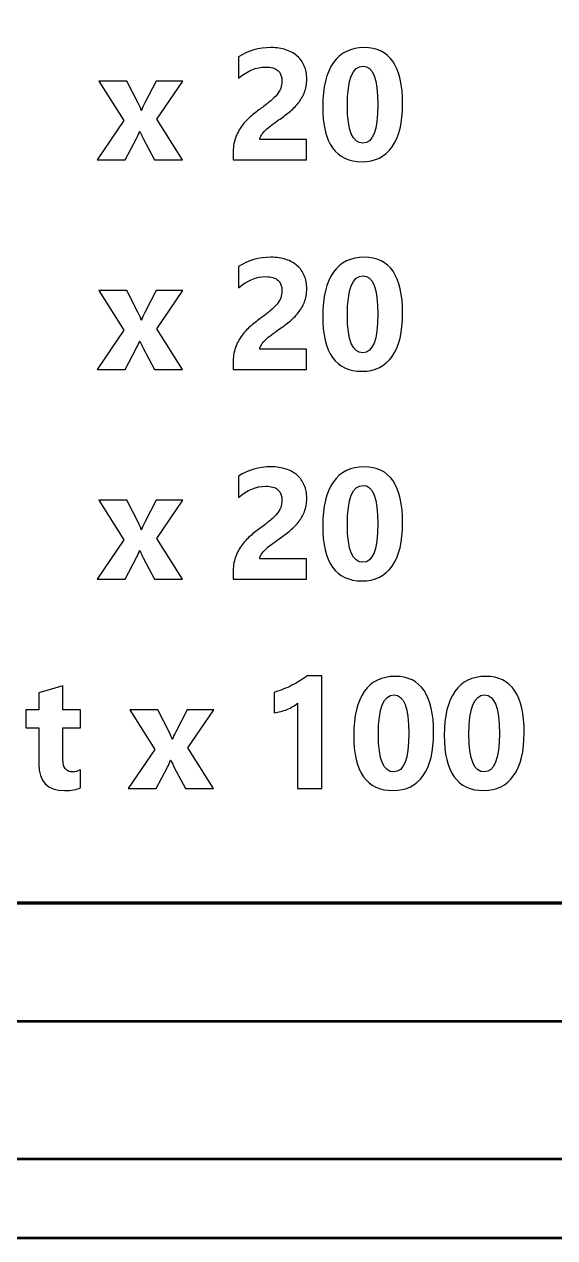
# Model space of a CAD drawing. Header units: centimetres. Extents: x -201 to 63, y -83 to 73.
# Drawn here: x -73.351 to -72.003, y -53.65 to -50.57 of the extents above; entities that cross this region are included whole.
import ezdxf

# ---------------------------------------------------------------- set-up
doc = ezdxf.new("R2010")
doc.units = ezdxf.units.CM
doc.header["$MEASUREMENT"] = 0
doc.layers.add('Layer 1', color=7, linetype='Continuous')

msp = doc.modelspace()

# ---------------------------------------------------------------- linework, layer by layer
at = {"layer": 'Layer 1', "color": 4, "lineweight": 53}
for points in [[(-81.7, -52.3), (-81.7, -52.3), (-81.7, -37.7), (-81.7, -37.7), (-81.7, -37.7), (-81.7, -36.95441), (-81.09559, -36.35), (-80.35, -36.35), (-80.35, -36.35), (-80.35, -36.35), (-69.65, -36.35), (-69.65, -36.35), (-69.65, -36.35), (-68.90441, -36.35), (-68.3, -36.95441), (-68.3, -37.7), (-68.3, -37.7), (-68.3, -37.7), (-68.3, -52.3), (-68.3, -52.3), (-68.3, -52.3), (-68.3, -53.04559), (-68.90441, -53.65), (-69.65, -53.65), (-69.65, -53.65), (-69.65, -53.65), (-80.35, -53.65), (-80.35, -53.65), (-80.35, -53.65), (-81.09559, -53.65), (-81.7, -53.04559), (-81.7, -52.3)], [(-81.5, -52.3), (-81.5, -52.3), (-81.5, -37.7), (-81.5, -37.7), (-81.5, -37.7), (-81.5, -37.06487), (-80.98513, -36.55), (-80.35, -36.55), (-80.35, -36.55), (-80.35, -36.55), (-69.65, -36.55), (-69.65, -36.55), (-69.65, -36.55), (-69.01487, -36.55), (-68.5, -37.06487), (-68.5, -37.7), (-68.5, -37.7), (-68.5, -37.7), (-68.5, -52.3), (-68.5, -52.3), (-68.5, -52.3), (-68.5, -52.93513), (-69.01487, -53.45), (-69.65, -53.45), (-69.65, -53.45), (-69.65, -53.45), (-80.35, -53.45), (-80.35, -53.45), (-80.35, -53.45), (-80.98513, -53.45), (-81.5, -52.93513), (-81.5, -52.3)]]:
    msp.add_open_spline(points, degree=3, knots=[0, 0, 0, 0, 0.1111111, 0.1111111, 0.1111111, 0.1111111, 0.2222222, 0.2222222, 0.2222222, 0.2222222, 0.3333333, 0.3333333, 0.3333333, 0.3333333, 0.4444444, 0.4444444, 0.4444444, 0.4444444, 0.5555556, 0.5555556, 0.5555556, 0.5555556, 0.6666667, 0.6666667, 0.6666667, 0.6666667, 0.7777778, 0.7777778, 0.7777778, 0.7777778, 1, 1, 1, 1], dxfattribs=at)
at = {"layer": 'Layer 1', "color": 253, "lineweight": 53}
msp.add_open_spline([(-81.15, -52.3), (-81.15, -52.3), (-81.15, -37.7), (-81.15, -37.7), (-81.15, -37.7), (-81.15, -37.25817), (-80.79183, -36.9), (-80.35, -36.9), (-80.35, -36.9), (-80.35, -36.9), (-69.65, -36.9), (-69.65, -36.9), (-69.65, -36.9), (-69.20817, -36.9), (-68.85, -37.25817), (-68.85, -37.7), (-68.85, -37.7), (-68.85, -37.7), (-68.85, -52.3), (-68.85, -52.3), (-68.85, -52.3), (-68.85, -52.74183), (-69.20817, -53.1), (-69.65, -53.1), (-69.65, -53.1), (-69.65, -53.1), (-80.35, -53.1), (-80.35, -53.1), (-80.35, -53.1), (-80.79183, -53.1), (-81.15, -52.74183), (-81.15, -52.3)], degree=3, knots=[0, 0, 0, 0, 0.1111111, 0.1111111, 0.1111111, 0.1111111, 0.2222222, 0.2222222, 0.2222222, 0.2222222, 0.3333333, 0.3333333, 0.3333333, 0.3333333, 0.4444444, 0.4444444, 0.4444444, 0.4444444, 0.5555556, 0.5555556, 0.5555556, 0.5555556, 0.6666667, 0.6666667, 0.6666667, 0.6666667, 0.7777778, 0.7777778, 0.7777778, 0.7777778, 1, 1, 1, 1], dxfattribs=at)
at = {"layer": 'Layer 1', "lineweight": 100}
for points in [[(-80.85, -52.3), (-80.85, -52.3), (-80.85, -37.7), (-80.85, -37.7), (-80.85, -37.7), (-80.85, -37.42386), (-80.62614, -37.2), (-80.35, -37.2), (-80.35, -37.2), (-80.35, -37.2), (-69.65, -37.2), (-69.65, -37.2), (-69.65, -37.2), (-69.37386, -37.2), (-69.15, -37.42386), (-69.15, -37.7), (-69.15, -37.7), (-69.15, -37.7), (-69.15, -52.3), (-69.15, -52.3), (-69.15, -52.3), (-69.15, -52.57614), (-69.37386, -52.8), (-69.65, -52.8), (-69.65, -52.8), (-69.65, -52.8), (-80.35, -52.8), (-80.35, -52.8), (-80.35, -52.8), (-80.62614, -52.8), (-80.85, -52.57614), (-80.85, -52.3)], [(-74.9, -52.8), (-74.9, -52.8), (-74.9, -49.85), (-74.9, -49.85), (-74.9, -49.85), (-74.9, -49.57386), (-74.67614, -49.35), (-74.4, -49.35), (-74.4, -49.35), (-74.4, -49.35), (-69.15, -49.35), (-69.15, -49.35), (-69.15, -49.35), (-69.15, -49.35), (-69.15, -49.85), (-69.15, -49.85), (-69.15, -49.85), (-69.15, -49.85), (-69.15, -52.3), (-69.15, -52.3), (-69.15, -52.3), (-69.15, -52.57614), (-69.37386, -52.8), (-69.65, -52.8), (-69.65, -52.8), (-69.65, -52.8), (-74.4, -52.8), (-74.4, -52.8), (-74.4, -52.8), (-74.4, -52.8), (-74.9, -52.8), (-74.9, -52.8)]]:
    msp.add_open_spline(points, degree=3, knots=[0, 0, 0, 0, 0.1111111, 0.1111111, 0.1111111, 0.1111111, 0.2222222, 0.2222222, 0.2222222, 0.2222222, 0.3333333, 0.3333333, 0.3333333, 0.3333333, 0.4444444, 0.4444444, 0.4444444, 0.4444444, 0.5555556, 0.5555556, 0.5555556, 0.5555556, 0.6666667, 0.6666667, 0.6666667, 0.6666667, 0.7777778, 0.7777778, 0.7777778, 0.7777778, 1, 1, 1, 1], dxfattribs=at)
at = {"layer": 'Layer 1'}
for points, knots in [([(-72.75198, -50.86254), (-72.75198, -50.86254), (-72.63325, -50.86254), (-72.63325, -50.86254), (-72.63325, -50.86254), (-72.63325, -50.86254), (-72.63325, -50.91374), (-72.63325, -50.91374), (-72.63325, -50.91374), (-72.63325, -50.91374), (-72.81958, -50.91374), (-72.81958, -50.91374), (-72.81958, -50.91374), (-72.81958, -50.91374), (-72.81958, -50.89267), (-72.81958, -50.89267), (-72.81958, -50.89267), (-72.81958, -50.87834), (-72.81718, -50.86547), (-72.81231, -50.85407), (-72.81231, -50.85407), (-72.80751, -50.84267), (-72.80145, -50.83247), (-72.79418, -50.82341), (-72.79418, -50.82341), (-72.78691, -50.81434), (-72.77891, -50.80634), (-72.77025, -50.79941), (-72.77025, -50.79941), (-72.76158, -50.79241), (-72.75338, -50.78614), (-72.74551, -50.78054), (-72.74551, -50.78054), (-72.73731, -50.77467), (-72.73018, -50.76907), (-72.72398, -50.76374), (-72.72398, -50.76374), (-72.71778, -50.75841), (-72.71258, -50.75307), (-72.70831, -50.74781), (-72.70831, -50.74781), (-72.70411, -50.74254), (-72.70098, -50.73721), (-72.69885, -50.73181), (-72.69885, -50.73181), (-72.69678, -50.72641), (-72.69571, -50.72067), (-72.69571, -50.71454), (-72.69571, -50.71454), (-72.69571, -50.70254), (-72.69911, -50.69347), (-72.70591, -50.68734), (-72.70591, -50.68734), (-72.71265, -50.68127), (-72.72305, -50.67821), (-72.73698, -50.67821), (-72.73698, -50.67821), (-72.76105, -50.67821), (-72.78411, -50.68774), (-72.80611, -50.70687), (-72.80611, -50.70687), (-72.80611, -50.70687), (-72.80611, -50.65261), (-72.80611, -50.65261), (-72.80611, -50.65261), (-72.78171, -50.63687), (-72.75425, -50.62894), (-72.72365, -50.62894), (-72.72365, -50.62894), (-72.70945, -50.62894), (-72.69678, -50.63081), (-72.68551, -50.63454), (-72.68551, -50.63454), (-72.67425, -50.63827), (-72.66471, -50.64354), (-72.65685, -50.65047), (-72.65685, -50.65047), (-72.64905, -50.65734), (-72.64311, -50.66574), (-72.63898, -50.67554), (-72.63898, -50.67554), (-72.63491, -50.68541), (-72.63285, -50.69634), (-72.63285, -50.70847), (-72.63285, -50.70847), (-72.63285, -50.72134), (-72.63485, -50.73281), (-72.63878, -50.74281), (-72.63878, -50.74281), (-72.64278, -50.75287), (-72.64805, -50.76201), (-72.65465, -50.77021), (-72.65465, -50.77021), (-72.66118, -50.77841), (-72.66878, -50.78594), (-72.67738, -50.79274), (-72.67738, -50.79274), (-72.68598, -50.79961), (-72.69491, -50.80621), (-72.70411, -50.81254), (-72.70411, -50.81254), (-72.71038, -50.81701), (-72.71638, -50.82141), (-72.72218, -50.82574), (-72.72218, -50.82574), (-72.72798, -50.83014), (-72.73311, -50.83441), (-72.73751, -50.83867), (-72.73751, -50.83867), (-72.74198, -50.84287), (-72.74551, -50.84701), (-72.74811, -50.85107), (-72.74811, -50.85107), (-72.75071, -50.85507), (-72.75198, -50.85894), (-72.75198, -50.86254)], [0, 0, 0, 0, 0.0333333, 0.0333333, 0.0333333, 0.0333333, 0.0666667, 0.0666667, 0.0666667, 0.0666667, 0.1, 0.1, 0.1, 0.1, 0.1333333, 0.1333333, 0.1333333, 0.1333333, 0.1666667, 0.1666667, 0.1666667, 0.1666667, 0.2, 0.2, 0.2, 0.2, 0.2333333, 0.2333333, 0.2333333, 0.2333333, 0.2666667, 0.2666667, 0.2666667, 0.2666667, 0.3, 0.3, 0.3, 0.3, 0.3333333, 0.3333333, 0.3333333, 0.3333333, 0.3666667, 0.3666667, 0.3666667, 0.3666667, 0.4, 0.4, 0.4, 0.4, 0.4333333, 0.4333333, 0.4333333, 0.4333333, 0.4666667, 0.4666667, 0.4666667, 0.4666667, 0.5, 0.5, 0.5, 0.5, 0.5333333, 0.5333333, 0.5333333, 0.5333333, 0.5666667, 0.5666667, 0.5666667, 0.5666667, 0.6, 0.6, 0.6, 0.6, 0.6333333, 0.6333333, 0.6333333, 0.6333333, 0.6666667, 0.6666667, 0.6666667, 0.6666667, 0.7, 0.7, 0.7, 0.7, 0.7333333, 0.7333333, 0.7333333, 0.7333333, 0.7666667, 0.7666667, 0.7666667, 0.7666667, 0.8, 0.8, 0.8, 0.8, 0.8333333, 0.8333333, 0.8333333, 0.8333333, 0.8666667, 0.8666667, 0.8666667, 0.8666667, 0.9, 0.9, 0.9, 0.9, 0.9333333, 0.9333333, 0.9333333, 0.9333333, 1, 1, 1, 1]), ([(-72.49224, -50.91861), (-72.55891, -50.91861), (-72.59224, -50.87181), (-72.59224, -50.77821), (-72.59224, -50.77821), (-72.59224, -50.72961), (-72.58324, -50.69261), (-72.56518, -50.66714), (-72.56518, -50.66714), (-72.54718, -50.64167), (-72.52098, -50.62894), (-72.48678, -50.62894), (-72.48678, -50.62894), (-72.42164, -50.62894), (-72.38911, -50.67654), (-72.38911, -50.77174), (-72.38911, -50.77174), (-72.38911, -50.81914), (-72.39798, -50.85547), (-72.41578, -50.88074), (-72.41578, -50.88074), (-72.43351, -50.90601), (-72.45904, -50.91861), (-72.49224, -50.91861)], [0, 0, 0, 0, 0.1428571, 0.1428571, 0.1428571, 0.1428571, 0.2857143, 0.2857143, 0.2857143, 0.2857143, 0.4285714, 0.4285714, 0.4285714, 0.4285714, 0.5714286, 0.5714286, 0.5714286, 0.5714286, 0.7142857, 0.7142857, 0.7142857, 0.7142857, 1, 1, 1, 1]), ([(-72.48951, -50.67607), (-72.51618, -50.67607), (-72.52951, -50.70954), (-72.52951, -50.77661), (-72.52951, -50.77661), (-72.52951, -50.83981), (-72.51644, -50.87134), (-72.49031, -50.87134), (-72.49031, -50.87134), (-72.46478, -50.87134), (-72.45198, -50.83881), (-72.45198, -50.77367), (-72.45198, -50.77367), (-72.45198, -50.70861), (-72.46451, -50.67607), (-72.48951, -50.67607)], [0, 0, 0, 0, 0.2, 0.2, 0.2, 0.2, 0.4, 0.4, 0.4, 0.4, 0.6, 0.6, 0.6, 0.6, 1, 1, 1, 1]), ([(-72.94785, -50.71374), (-72.94785, -50.71374), (-73.01385, -50.81061), (-73.01385, -50.81061), (-73.01385, -50.81061), (-73.01385, -50.81061), (-72.94825, -50.91374), (-72.94825, -50.91374), (-72.94825, -50.91374), (-72.94825, -50.91374), (-73.01931, -50.91374), (-73.01931, -50.91374), (-73.01931, -50.91374), (-73.01931, -50.91374), (-73.04825, -50.85981), (-73.04825, -50.85981), (-73.04825, -50.85981), (-73.05058, -50.85554), (-73.05338, -50.84947), (-73.05665, -50.84167), (-73.05665, -50.84167), (-73.05665, -50.84167), (-73.05738, -50.84167), (-73.05738, -50.84167), (-73.05738, -50.84167), (-73.05938, -50.84714), (-73.06205, -50.85301), (-73.06545, -50.85927), (-73.06545, -50.85927), (-73.06545, -50.85927), (-73.09451, -50.91374), (-73.09451, -50.91374), (-73.09451, -50.91374), (-73.09451, -50.91374), (-73.16545, -50.91374), (-73.16545, -50.91374), (-73.16545, -50.91374), (-73.16545, -50.91374), (-73.09785, -50.81414), (-73.09785, -50.81414), (-73.09785, -50.81414), (-73.09785, -50.81414), (-73.16131, -50.71374), (-73.16131, -50.71374), (-73.16131, -50.71374), (-73.16131, -50.71374), (-73.08985, -50.71374), (-73.08985, -50.71374), (-73.08985, -50.71374), (-73.08985, -50.71374), (-73.06131, -50.76981), (-73.06131, -50.76981), (-73.06131, -50.76981), (-73.05751, -50.77721), (-73.05485, -50.78347), (-73.05331, -50.78854), (-73.05331, -50.78854), (-73.05331, -50.78854), (-73.05251, -50.78854), (-73.05251, -50.78854), (-73.05251, -50.78854), (-73.05045, -50.78241), (-73.04765, -50.77607), (-73.04411, -50.76941), (-73.04411, -50.76941), (-73.04411, -50.76941), (-73.01505, -50.71374), (-73.01505, -50.71374), (-73.01505, -50.71374), (-73.01505, -50.71374), (-72.94785, -50.71374), (-72.94785, -50.71374)], [0, 0, 0, 0, 0.0526316, 0.0526316, 0.0526316, 0.0526316, 0.1052632, 0.1052632, 0.1052632, 0.1052632, 0.1578947, 0.1578947, 0.1578947, 0.1578947, 0.2105263, 0.2105263, 0.2105263, 0.2105263, 0.2631579, 0.2631579, 0.2631579, 0.2631579, 0.3157895, 0.3157895, 0.3157895, 0.3157895, 0.3684211, 0.3684211, 0.3684211, 0.3684211, 0.4210526, 0.4210526, 0.4210526, 0.4210526, 0.4736842, 0.4736842, 0.4736842, 0.4736842, 0.5263158, 0.5263158, 0.5263158, 0.5263158, 0.5789474, 0.5789474, 0.5789474, 0.5789474, 0.6315789, 0.6315789, 0.6315789, 0.6315789, 0.6842105, 0.6842105, 0.6842105, 0.6842105, 0.7368421, 0.7368421, 0.7368421, 0.7368421, 0.7894737, 0.7894737, 0.7894737, 0.7894737, 0.8421053, 0.8421053, 0.8421053, 0.8421053, 0.8947368, 0.8947368, 0.8947368, 0.8947368, 1, 1, 1, 1]), ([(-72.75198, -51.39461), (-72.75198, -51.39461), (-72.63325, -51.39461), (-72.63325, -51.39461), (-72.63325, -51.39461), (-72.63325, -51.39461), (-72.63325, -51.44581), (-72.63325, -51.44581), (-72.63325, -51.44581), (-72.63325, -51.44581), (-72.81958, -51.44581), (-72.81958, -51.44581), (-72.81958, -51.44581), (-72.81958, -51.44581), (-72.81958, -51.42474), (-72.81958, -51.42474), (-72.81958, -51.42474), (-72.81958, -51.41041), (-72.81718, -51.39754), (-72.81231, -51.38614), (-72.81231, -51.38614), (-72.80751, -51.37474), (-72.80145, -51.36454), (-72.79418, -51.35548), (-72.79418, -51.35548), (-72.78691, -51.34641), (-72.77891, -51.33841), (-72.77025, -51.33148), (-72.77025, -51.33148), (-72.76158, -51.32448), (-72.75338, -51.31821), (-72.74551, -51.31261), (-72.74551, -51.31261), (-72.73731, -51.30674), (-72.73018, -51.30114), (-72.72398, -51.29581), (-72.72398, -51.29581), (-72.71778, -51.29048), (-72.71258, -51.28514), (-72.70831, -51.27988), (-72.70831, -51.27988), (-72.70411, -51.27461), (-72.70098, -51.26928), (-72.69885, -51.26388), (-72.69885, -51.26388), (-72.69678, -51.25848), (-72.69571, -51.25274), (-72.69571, -51.24661), (-72.69571, -51.24661), (-72.69571, -51.23461), (-72.69911, -51.22554), (-72.70591, -51.21941), (-72.70591, -51.21941), (-72.71265, -51.21334), (-72.72305, -51.21028), (-72.73698, -51.21028), (-72.73698, -51.21028), (-72.76105, -51.21028), (-72.78411, -51.21981), (-72.80611, -51.23894), (-72.80611, -51.23894), (-72.80611, -51.23894), (-72.80611, -51.18468), (-72.80611, -51.18468), (-72.80611, -51.18468), (-72.78171, -51.16894), (-72.75425, -51.16101), (-72.72365, -51.16101), (-72.72365, -51.16101), (-72.70945, -51.16101), (-72.69678, -51.16288), (-72.68551, -51.16661), (-72.68551, -51.16661), (-72.67425, -51.17034), (-72.66471, -51.17561), (-72.65685, -51.18254), (-72.65685, -51.18254), (-72.64905, -51.18941), (-72.64311, -51.19781), (-72.63898, -51.20761), (-72.63898, -51.20761), (-72.63491, -51.21748), (-72.63285, -51.22841), (-72.63285, -51.24054), (-72.63285, -51.24054), (-72.63285, -51.25341), (-72.63485, -51.26488), (-72.63878, -51.27488), (-72.63878, -51.27488), (-72.64278, -51.28494), (-72.64805, -51.29408), (-72.65465, -51.30228), (-72.65465, -51.30228), (-72.66118, -51.31048), (-72.66878, -51.31801), (-72.67738, -51.32481), (-72.67738, -51.32481), (-72.68598, -51.33168), (-72.69491, -51.33828), (-72.70411, -51.34461), (-72.70411, -51.34461), (-72.71038, -51.34908), (-72.71638, -51.35348), (-72.72218, -51.35781), (-72.72218, -51.35781), (-72.72798, -51.36221), (-72.73311, -51.36648), (-72.73751, -51.37074), (-72.73751, -51.37074), (-72.74198, -51.37494), (-72.74551, -51.37908), (-72.74811, -51.38314), (-72.74811, -51.38314), (-72.75071, -51.38714), (-72.75198, -51.39101), (-72.75198, -51.39461)], [0, 0, 0, 0, 0.0333333, 0.0333333, 0.0333333, 0.0333333, 0.0666667, 0.0666667, 0.0666667, 0.0666667, 0.1, 0.1, 0.1, 0.1, 0.1333333, 0.1333333, 0.1333333, 0.1333333, 0.1666667, 0.1666667, 0.1666667, 0.1666667, 0.2, 0.2, 0.2, 0.2, 0.2333333, 0.2333333, 0.2333333, 0.2333333, 0.2666667, 0.2666667, 0.2666667, 0.2666667, 0.3, 0.3, 0.3, 0.3, 0.3333333, 0.3333333, 0.3333333, 0.3333333, 0.3666667, 0.3666667, 0.3666667, 0.3666667, 0.4, 0.4, 0.4, 0.4, 0.4333333, 0.4333333, 0.4333333, 0.4333333, 0.4666667, 0.4666667, 0.4666667, 0.4666667, 0.5, 0.5, 0.5, 0.5, 0.5333333, 0.5333333, 0.5333333, 0.5333333, 0.5666667, 0.5666667, 0.5666667, 0.5666667, 0.6, 0.6, 0.6, 0.6, 0.6333333, 0.6333333, 0.6333333, 0.6333333, 0.6666667, 0.6666667, 0.6666667, 0.6666667, 0.7, 0.7, 0.7, 0.7, 0.7333333, 0.7333333, 0.7333333, 0.7333333, 0.7666667, 0.7666667, 0.7666667, 0.7666667, 0.8, 0.8, 0.8, 0.8, 0.8333333, 0.8333333, 0.8333333, 0.8333333, 0.8666667, 0.8666667, 0.8666667, 0.8666667, 0.9, 0.9, 0.9, 0.9, 0.9333333, 0.9333333, 0.9333333, 0.9333333, 1, 1, 1, 1]), ([(-72.49224, -51.45068), (-72.55891, -51.45068), (-72.59224, -51.40388), (-72.59224, -51.31028), (-72.59224, -51.31028), (-72.59224, -51.26168), (-72.58324, -51.22468), (-72.56518, -51.19921), (-72.56518, -51.19921), (-72.54718, -51.17374), (-72.52098, -51.16101), (-72.48678, -51.16101), (-72.48678, -51.16101), (-72.42164, -51.16101), (-72.38911, -51.20861), (-72.38911, -51.30381), (-72.38911, -51.30381), (-72.38911, -51.35121), (-72.39798, -51.38754), (-72.41578, -51.41281), (-72.41578, -51.41281), (-72.43351, -51.43808), (-72.45904, -51.45068), (-72.49224, -51.45068)], [0, 0, 0, 0, 0.1428571, 0.1428571, 0.1428571, 0.1428571, 0.2857143, 0.2857143, 0.2857143, 0.2857143, 0.4285714, 0.4285714, 0.4285714, 0.4285714, 0.5714286, 0.5714286, 0.5714286, 0.5714286, 0.7142857, 0.7142857, 0.7142857, 0.7142857, 1, 1, 1, 1]), ([(-72.48951, -51.20814), (-72.51618, -51.20814), (-72.52951, -51.24161), (-72.52951, -51.30868), (-72.52951, -51.30868), (-72.52951, -51.37188), (-72.51644, -51.40341), (-72.49031, -51.40341), (-72.49031, -51.40341), (-72.46478, -51.40341), (-72.45198, -51.37088), (-72.45198, -51.30574), (-72.45198, -51.30574), (-72.45198, -51.24068), (-72.46451, -51.20814), (-72.48951, -51.20814)], [0, 0, 0, 0, 0.2, 0.2, 0.2, 0.2, 0.4, 0.4, 0.4, 0.4, 0.6, 0.6, 0.6, 0.6, 1, 1, 1, 1]), ([(-72.94785, -51.24581), (-72.94785, -51.24581), (-73.01385, -51.34268), (-73.01385, -51.34268), (-73.01385, -51.34268), (-73.01385, -51.34268), (-72.94825, -51.44581), (-72.94825, -51.44581), (-72.94825, -51.44581), (-72.94825, -51.44581), (-73.01931, -51.44581), (-73.01931, -51.44581), (-73.01931, -51.44581), (-73.01931, -51.44581), (-73.04825, -51.39188), (-73.04825, -51.39188), (-73.04825, -51.39188), (-73.05058, -51.38761), (-73.05338, -51.38154), (-73.05665, -51.37374), (-73.05665, -51.37374), (-73.05665, -51.37374), (-73.05738, -51.37374), (-73.05738, -51.37374), (-73.05738, -51.37374), (-73.05938, -51.37921), (-73.06205, -51.38508), (-73.06545, -51.39134), (-73.06545, -51.39134), (-73.06545, -51.39134), (-73.09451, -51.44581), (-73.09451, -51.44581), (-73.09451, -51.44581), (-73.09451, -51.44581), (-73.16545, -51.44581), (-73.16545, -51.44581), (-73.16545, -51.44581), (-73.16545, -51.44581), (-73.09785, -51.34621), (-73.09785, -51.34621), (-73.09785, -51.34621), (-73.09785, -51.34621), (-73.16131, -51.24581), (-73.16131, -51.24581), (-73.16131, -51.24581), (-73.16131, -51.24581), (-73.08985, -51.24581), (-73.08985, -51.24581), (-73.08985, -51.24581), (-73.08985, -51.24581), (-73.06131, -51.30188), (-73.06131, -51.30188), (-73.06131, -51.30188), (-73.05751, -51.30928), (-73.05485, -51.31554), (-73.05331, -51.32061), (-73.05331, -51.32061), (-73.05331, -51.32061), (-73.05251, -51.32061), (-73.05251, -51.32061), (-73.05251, -51.32061), (-73.05045, -51.31448), (-73.04765, -51.30814), (-73.04411, -51.30148), (-73.04411, -51.30148), (-73.04411, -51.30148), (-73.01505, -51.24581), (-73.01505, -51.24581), (-73.01505, -51.24581), (-73.01505, -51.24581), (-72.94785, -51.24581), (-72.94785, -51.24581)], [0, 0, 0, 0, 0.0526316, 0.0526316, 0.0526316, 0.0526316, 0.1052632, 0.1052632, 0.1052632, 0.1052632, 0.1578947, 0.1578947, 0.1578947, 0.1578947, 0.2105263, 0.2105263, 0.2105263, 0.2105263, 0.2631579, 0.2631579, 0.2631579, 0.2631579, 0.3157895, 0.3157895, 0.3157895, 0.3157895, 0.3684211, 0.3684211, 0.3684211, 0.3684211, 0.4210526, 0.4210526, 0.4210526, 0.4210526, 0.4736842, 0.4736842, 0.4736842, 0.4736842, 0.5263158, 0.5263158, 0.5263158, 0.5263158, 0.5789474, 0.5789474, 0.5789474, 0.5789474, 0.6315789, 0.6315789, 0.6315789, 0.6315789, 0.6842105, 0.6842105, 0.6842105, 0.6842105, 0.7368421, 0.7368421, 0.7368421, 0.7368421, 0.7894737, 0.7894737, 0.7894737, 0.7894737, 0.8421053, 0.8421053, 0.8421053, 0.8421053, 0.8947368, 0.8947368, 0.8947368, 0.8947368, 1, 1, 1, 1]), ([(-72.75198, -51.92668), (-72.75198, -51.92668), (-72.63325, -51.92668), (-72.63325, -51.92668), (-72.63325, -51.92668), (-72.63325, -51.92668), (-72.63325, -51.97788), (-72.63325, -51.97788), (-72.63325, -51.97788), (-72.63325, -51.97788), (-72.81958, -51.97788), (-72.81958, -51.97788), (-72.81958, -51.97788), (-72.81958, -51.97788), (-72.81958, -51.95681), (-72.81958, -51.95681), (-72.81958, -51.95681), (-72.81958, -51.94248), (-72.81718, -51.92961), (-72.81231, -51.91821), (-72.81231, -51.91821), (-72.80751, -51.90681), (-72.80145, -51.89661), (-72.79418, -51.88755), (-72.79418, -51.88755), (-72.78691, -51.87848), (-72.77891, -51.87048), (-72.77025, -51.86355), (-72.77025, -51.86355), (-72.76158, -51.85655), (-72.75338, -51.85028), (-72.74551, -51.84468), (-72.74551, -51.84468), (-72.73731, -51.83881), (-72.73018, -51.83321), (-72.72398, -51.82788), (-72.72398, -51.82788), (-72.71778, -51.82255), (-72.71258, -51.81721), (-72.70831, -51.81195), (-72.70831, -51.81195), (-72.70411, -51.80668), (-72.70098, -51.80135), (-72.69885, -51.79595), (-72.69885, -51.79595), (-72.69678, -51.79055), (-72.69571, -51.78481), (-72.69571, -51.77868), (-72.69571, -51.77868), (-72.69571, -51.76668), (-72.69911, -51.75761), (-72.70591, -51.75148), (-72.70591, -51.75148), (-72.71265, -51.74541), (-72.72305, -51.74235), (-72.73698, -51.74235), (-72.73698, -51.74235), (-72.76105, -51.74235), (-72.78411, -51.75188), (-72.80611, -51.77101), (-72.80611, -51.77101), (-72.80611, -51.77101), (-72.80611, -51.71675), (-72.80611, -51.71675), (-72.80611, -51.71675), (-72.78171, -51.70101), (-72.75425, -51.69308), (-72.72365, -51.69308), (-72.72365, -51.69308), (-72.70945, -51.69308), (-72.69678, -51.69495), (-72.68551, -51.69868), (-72.68551, -51.69868), (-72.67425, -51.70241), (-72.66471, -51.70768), (-72.65685, -51.71461), (-72.65685, -51.71461), (-72.64905, -51.72148), (-72.64311, -51.72988), (-72.63898, -51.73968), (-72.63898, -51.73968), (-72.63491, -51.74955), (-72.63285, -51.76048), (-72.63285, -51.77261), (-72.63285, -51.77261), (-72.63285, -51.78548), (-72.63485, -51.79695), (-72.63878, -51.80695), (-72.63878, -51.80695), (-72.64278, -51.81701), (-72.64805, -51.82615), (-72.65465, -51.83435), (-72.65465, -51.83435), (-72.66118, -51.84255), (-72.66878, -51.85008), (-72.67738, -51.85688), (-72.67738, -51.85688), (-72.68598, -51.86375), (-72.69491, -51.87035), (-72.70411, -51.87668), (-72.70411, -51.87668), (-72.71038, -51.88115), (-72.71638, -51.88555), (-72.72218, -51.88988), (-72.72218, -51.88988), (-72.72798, -51.89428), (-72.73311, -51.89855), (-72.73751, -51.90281), (-72.73751, -51.90281), (-72.74198, -51.90701), (-72.74551, -51.91115), (-72.74811, -51.91521), (-72.74811, -51.91521), (-72.75071, -51.91921), (-72.75198, -51.92308), (-72.75198, -51.92668)], [0, 0, 0, 0, 0.0333333, 0.0333333, 0.0333333, 0.0333333, 0.0666667, 0.0666667, 0.0666667, 0.0666667, 0.1, 0.1, 0.1, 0.1, 0.1333333, 0.1333333, 0.1333333, 0.1333333, 0.1666667, 0.1666667, 0.1666667, 0.1666667, 0.2, 0.2, 0.2, 0.2, 0.2333333, 0.2333333, 0.2333333, 0.2333333, 0.2666667, 0.2666667, 0.2666667, 0.2666667, 0.3, 0.3, 0.3, 0.3, 0.3333333, 0.3333333, 0.3333333, 0.3333333, 0.3666667, 0.3666667, 0.3666667, 0.3666667, 0.4, 0.4, 0.4, 0.4, 0.4333333, 0.4333333, 0.4333333, 0.4333333, 0.4666667, 0.4666667, 0.4666667, 0.4666667, 0.5, 0.5, 0.5, 0.5, 0.5333333, 0.5333333, 0.5333333, 0.5333333, 0.5666667, 0.5666667, 0.5666667, 0.5666667, 0.6, 0.6, 0.6, 0.6, 0.6333333, 0.6333333, 0.6333333, 0.6333333, 0.6666667, 0.6666667, 0.6666667, 0.6666667, 0.7, 0.7, 0.7, 0.7, 0.7333333, 0.7333333, 0.7333333, 0.7333333, 0.7666667, 0.7666667, 0.7666667, 0.7666667, 0.8, 0.8, 0.8, 0.8, 0.8333333, 0.8333333, 0.8333333, 0.8333333, 0.8666667, 0.8666667, 0.8666667, 0.8666667, 0.9, 0.9, 0.9, 0.9, 0.9333333, 0.9333333, 0.9333333, 0.9333333, 1, 1, 1, 1]), ([(-72.49224, -51.98275), (-72.55891, -51.98275), (-72.59224, -51.93595), (-72.59224, -51.84235), (-72.59224, -51.84235), (-72.59224, -51.79375), (-72.58324, -51.75675), (-72.56518, -51.73128), (-72.56518, -51.73128), (-72.54718, -51.70581), (-72.52098, -51.69308), (-72.48678, -51.69308), (-72.48678, -51.69308), (-72.42164, -51.69308), (-72.38911, -51.74068), (-72.38911, -51.83588), (-72.38911, -51.83588), (-72.38911, -51.88328), (-72.39798, -51.91961), (-72.41578, -51.94488), (-72.41578, -51.94488), (-72.43351, -51.97015), (-72.45904, -51.98275), (-72.49224, -51.98275)], [0, 0, 0, 0, 0.1428571, 0.1428571, 0.1428571, 0.1428571, 0.2857143, 0.2857143, 0.2857143, 0.2857143, 0.4285714, 0.4285714, 0.4285714, 0.4285714, 0.5714286, 0.5714286, 0.5714286, 0.5714286, 0.7142857, 0.7142857, 0.7142857, 0.7142857, 1, 1, 1, 1]), ([(-72.48951, -51.74021), (-72.51618, -51.74021), (-72.52951, -51.77368), (-72.52951, -51.84075), (-72.52951, -51.84075), (-72.52951, -51.90395), (-72.51644, -51.93548), (-72.49031, -51.93548), (-72.49031, -51.93548), (-72.46478, -51.93548), (-72.45198, -51.90295), (-72.45198, -51.83781), (-72.45198, -51.83781), (-72.45198, -51.77275), (-72.46451, -51.74021), (-72.48951, -51.74021)], [0, 0, 0, 0, 0.2, 0.2, 0.2, 0.2, 0.4, 0.4, 0.4, 0.4, 0.6, 0.6, 0.6, 0.6, 1, 1, 1, 1]), ([(-72.94785, -51.77788), (-72.94785, -51.77788), (-73.01385, -51.87475), (-73.01385, -51.87475), (-73.01385, -51.87475), (-73.01385, -51.87475), (-72.94825, -51.97788), (-72.94825, -51.97788), (-72.94825, -51.97788), (-72.94825, -51.97788), (-73.01931, -51.97788), (-73.01931, -51.97788), (-73.01931, -51.97788), (-73.01931, -51.97788), (-73.04825, -51.92395), (-73.04825, -51.92395), (-73.04825, -51.92395), (-73.05058, -51.91968), (-73.05338, -51.91361), (-73.05665, -51.90581), (-73.05665, -51.90581), (-73.05665, -51.90581), (-73.05738, -51.90581), (-73.05738, -51.90581), (-73.05738, -51.90581), (-73.05938, -51.91128), (-73.06205, -51.91715), (-73.06545, -51.92341), (-73.06545, -51.92341), (-73.06545, -51.92341), (-73.09451, -51.97788), (-73.09451, -51.97788), (-73.09451, -51.97788), (-73.09451, -51.97788), (-73.16545, -51.97788), (-73.16545, -51.97788), (-73.16545, -51.97788), (-73.16545, -51.97788), (-73.09785, -51.87828), (-73.09785, -51.87828), (-73.09785, -51.87828), (-73.09785, -51.87828), (-73.16131, -51.77788), (-73.16131, -51.77788), (-73.16131, -51.77788), (-73.16131, -51.77788), (-73.08985, -51.77788), (-73.08985, -51.77788), (-73.08985, -51.77788), (-73.08985, -51.77788), (-73.06131, -51.83395), (-73.06131, -51.83395), (-73.06131, -51.83395), (-73.05751, -51.84135), (-73.05485, -51.84761), (-73.05331, -51.85268), (-73.05331, -51.85268), (-73.05331, -51.85268), (-73.05251, -51.85268), (-73.05251, -51.85268), (-73.05251, -51.85268), (-73.05045, -51.84655), (-73.04765, -51.84021), (-73.04411, -51.83355), (-73.04411, -51.83355), (-73.04411, -51.83355), (-73.01505, -51.77788), (-73.01505, -51.77788), (-73.01505, -51.77788), (-73.01505, -51.77788), (-72.94785, -51.77788), (-72.94785, -51.77788)], [0, 0, 0, 0, 0.0526316, 0.0526316, 0.0526316, 0.0526316, 0.1052632, 0.1052632, 0.1052632, 0.1052632, 0.1578947, 0.1578947, 0.1578947, 0.1578947, 0.2105263, 0.2105263, 0.2105263, 0.2105263, 0.2631579, 0.2631579, 0.2631579, 0.2631579, 0.3157895, 0.3157895, 0.3157895, 0.3157895, 0.3684211, 0.3684211, 0.3684211, 0.3684211, 0.4210526, 0.4210526, 0.4210526, 0.4210526, 0.4736842, 0.4736842, 0.4736842, 0.4736842, 0.5263158, 0.5263158, 0.5263158, 0.5263158, 0.5789474, 0.5789474, 0.5789474, 0.5789474, 0.6315789, 0.6315789, 0.6315789, 0.6315789, 0.6842105, 0.6842105, 0.6842105, 0.6842105, 0.7368421, 0.7368421, 0.7368421, 0.7368421, 0.7894737, 0.7894737, 0.7894737, 0.7894737, 0.8421053, 0.8421053, 0.8421053, 0.8421053, 0.8947368, 0.8947368, 0.8947368, 0.8947368, 1, 1, 1, 1]), ([(-72.59449, -52.22362), (-72.59449, -52.22362), (-72.59449, -52.50995), (-72.59449, -52.50995), (-72.59449, -52.50995), (-72.59449, -52.50995), (-72.65602, -52.50995), (-72.65602, -52.50995), (-72.65602, -52.50995), (-72.65602, -52.50995), (-72.65602, -52.29315), (-72.65602, -52.29315), (-72.65602, -52.29315), (-72.65942, -52.29615), (-72.66342, -52.29895), (-72.66809, -52.30162), (-72.66809, -52.30162), (-72.67269, -52.30428), (-72.67762, -52.30675), (-72.68282, -52.30888), (-72.68282, -52.30888), (-72.68802, -52.31102), (-72.69342, -52.31282), (-72.69902, -52.31435), (-72.69902, -52.31435), (-72.70462, -52.31582), (-72.71015, -52.31688), (-72.71562, -52.31755), (-72.71562, -52.31755), (-72.71562, -52.31755), (-72.71562, -52.26562), (-72.71562, -52.26562), (-72.71562, -52.26562), (-72.69962, -52.26095), (-72.68449, -52.25495), (-72.67029, -52.24762), (-72.67029, -52.24762), (-72.65609, -52.24035), (-72.64329, -52.23235), (-72.63182, -52.22362), (-72.63182, -52.22362), (-72.63182, -52.22362), (-72.59449, -52.22362), (-72.59449, -52.22362)], [0, 0, 0, 0, 0.0833333, 0.0833333, 0.0833333, 0.0833333, 0.1666667, 0.1666667, 0.1666667, 0.1666667, 0.25, 0.25, 0.25, 0.25, 0.3333333, 0.3333333, 0.3333333, 0.3333333, 0.4166667, 0.4166667, 0.4166667, 0.4166667, 0.5, 0.5, 0.5, 0.5, 0.5833333, 0.5833333, 0.5833333, 0.5833333, 0.6666667, 0.6666667, 0.6666667, 0.6666667, 0.75, 0.75, 0.75, 0.75, 0.8333333, 0.8333333, 0.8333333, 0.8333333, 1, 1, 1, 1]), ([(-72.41348, -52.51482), (-72.48015, -52.51482), (-72.51348, -52.46802), (-72.51348, -52.37442), (-72.51348, -52.37442), (-72.51348, -52.32582), (-72.50448, -52.28882), (-72.48642, -52.26335), (-72.48642, -52.26335), (-72.46842, -52.23788), (-72.44222, -52.22515), (-72.40802, -52.22515), (-72.40802, -52.22515), (-72.34288, -52.22515), (-72.31035, -52.27275), (-72.31035, -52.36795), (-72.31035, -52.36795), (-72.31035, -52.41535), (-72.31922, -52.45168), (-72.33702, -52.47695), (-72.33702, -52.47695), (-72.35475, -52.50222), (-72.38028, -52.51482), (-72.41348, -52.51482)], [0, 0, 0, 0, 0.1428571, 0.1428571, 0.1428571, 0.1428571, 0.2857143, 0.2857143, 0.2857143, 0.2857143, 0.4285714, 0.4285714, 0.4285714, 0.4285714, 0.5714286, 0.5714286, 0.5714286, 0.5714286, 0.7142857, 0.7142857, 0.7142857, 0.7142857, 1, 1, 1, 1]), ([(-72.18341, -52.51482), (-72.25008, -52.51482), (-72.28341, -52.46802), (-72.28341, -52.37442), (-72.28341, -52.37442), (-72.28341, -52.32582), (-72.27441, -52.28882), (-72.25635, -52.26335), (-72.25635, -52.26335), (-72.23835, -52.23788), (-72.21215, -52.22515), (-72.17795, -52.22515), (-72.17795, -52.22515), (-72.11281, -52.22515), (-72.08028, -52.27275), (-72.08028, -52.36795), (-72.08028, -52.36795), (-72.08028, -52.41535), (-72.08915, -52.45168), (-72.10695, -52.47695), (-72.10695, -52.47695), (-72.12468, -52.50222), (-72.15021, -52.51482), (-72.18341, -52.51482)], [0, 0, 0, 0, 0.1428571, 0.1428571, 0.1428571, 0.1428571, 0.2857143, 0.2857143, 0.2857143, 0.2857143, 0.4285714, 0.4285714, 0.4285714, 0.4285714, 0.5714286, 0.5714286, 0.5714286, 0.5714286, 0.7142857, 0.7142857, 0.7142857, 0.7142857, 1, 1, 1, 1]), ([(-73.20735, -52.50762), (-73.21649, -52.51242), (-73.23022, -52.51482), (-73.24855, -52.51482), (-73.24855, -52.51482), (-73.29202, -52.51482), (-73.31382, -52.49222), (-73.31382, -52.44708), (-73.31382, -52.44708), (-73.31382, -52.44708), (-73.31382, -52.35548), (-73.31382, -52.35548), (-73.31382, -52.35548), (-73.31382, -52.35548), (-73.34622, -52.35548), (-73.34622, -52.35548), (-73.34622, -52.35548), (-73.34622, -52.35548), (-73.34622, -52.30995), (-73.34622, -52.30995), (-73.34622, -52.30995), (-73.34622, -52.30995), (-73.31382, -52.30995), (-73.31382, -52.30995), (-73.31382, -52.30995), (-73.31382, -52.30995), (-73.31382, -52.26682), (-73.31382, -52.26682), (-73.31382, -52.26682), (-73.31382, -52.26682), (-73.25229, -52.24922), (-73.25229, -52.24922), (-73.25229, -52.24922), (-73.25229, -52.24922), (-73.25229, -52.30995), (-73.25229, -52.30995), (-73.25229, -52.30995), (-73.25229, -52.30995), (-73.20735, -52.30995), (-73.20735, -52.30995), (-73.20735, -52.30995), (-73.20735, -52.30995), (-73.20735, -52.35548), (-73.20735, -52.35548), (-73.20735, -52.35548), (-73.20735, -52.35548), (-73.25229, -52.35548), (-73.25229, -52.35548), (-73.25229, -52.35548), (-73.25229, -52.35548), (-73.25229, -52.43635), (-73.25229, -52.43635), (-73.25229, -52.43635), (-73.25229, -52.45715), (-73.24402, -52.46755), (-73.22749, -52.46755), (-73.22749, -52.46755), (-73.22095, -52.46755), (-73.21422, -52.46568), (-73.20735, -52.46188), (-73.20735, -52.46188), (-73.20735, -52.46188), (-73.20735, -52.50762), (-73.20735, -52.50762)], [0, 0, 0, 0, 0.0588235, 0.0588235, 0.0588235, 0.0588235, 0.1176471, 0.1176471, 0.1176471, 0.1176471, 0.1764706, 0.1764706, 0.1764706, 0.1764706, 0.2352941, 0.2352941, 0.2352941, 0.2352941, 0.2941176, 0.2941176, 0.2941176, 0.2941176, 0.3529412, 0.3529412, 0.3529412, 0.3529412, 0.4117647, 0.4117647, 0.4117647, 0.4117647, 0.4705882, 0.4705882, 0.4705882, 0.4705882, 0.5294118, 0.5294118, 0.5294118, 0.5294118, 0.5882353, 0.5882353, 0.5882353, 0.5882353, 0.6470588, 0.6470588, 0.6470588, 0.6470588, 0.7058824, 0.7058824, 0.7058824, 0.7058824, 0.7647059, 0.7647059, 0.7647059, 0.7647059, 0.8235294, 0.8235294, 0.8235294, 0.8235294, 0.8823529, 0.8823529, 0.8823529, 0.8823529, 1, 1, 1, 1]), ([(-72.41075, -52.27228), (-72.43742, -52.27228), (-72.45075, -52.30575), (-72.45075, -52.37282), (-72.45075, -52.37282), (-72.45075, -52.43602), (-72.43768, -52.46755), (-72.41155, -52.46755), (-72.41155, -52.46755), (-72.38602, -52.46755), (-72.37322, -52.43502), (-72.37322, -52.36988), (-72.37322, -52.36988), (-72.37322, -52.30482), (-72.38575, -52.27228), (-72.41075, -52.27228)], [0, 0, 0, 0, 0.2, 0.2, 0.2, 0.2, 0.4, 0.4, 0.4, 0.4, 0.6, 0.6, 0.6, 0.6, 1, 1, 1, 1]), ([(-72.18068, -52.27228), (-72.20735, -52.27228), (-72.22068, -52.30575), (-72.22068, -52.37282), (-72.22068, -52.37282), (-72.22068, -52.43602), (-72.20761, -52.46755), (-72.18148, -52.46755), (-72.18148, -52.46755), (-72.15595, -52.46755), (-72.14315, -52.43502), (-72.14315, -52.36988), (-72.14315, -52.36988), (-72.14315, -52.30482), (-72.15568, -52.27228), (-72.18068, -52.27228)], [0, 0, 0, 0, 0.2, 0.2, 0.2, 0.2, 0.4, 0.4, 0.4, 0.4, 0.6, 0.6, 0.6, 0.6, 1, 1, 1, 1]), ([(-72.86909, -52.30995), (-72.86909, -52.30995), (-72.93509, -52.40682), (-72.93509, -52.40682), (-72.93509, -52.40682), (-72.93509, -52.40682), (-72.86949, -52.50995), (-72.86949, -52.50995), (-72.86949, -52.50995), (-72.86949, -52.50995), (-72.94055, -52.50995), (-72.94055, -52.50995), (-72.94055, -52.50995), (-72.94055, -52.50995), (-72.96949, -52.45602), (-72.96949, -52.45602), (-72.96949, -52.45602), (-72.97182, -52.45175), (-72.97462, -52.44568), (-72.97789, -52.43788), (-72.97789, -52.43788), (-72.97789, -52.43788), (-72.97862, -52.43788), (-72.97862, -52.43788), (-72.97862, -52.43788), (-72.98062, -52.44335), (-72.98329, -52.44922), (-72.98669, -52.45548), (-72.98669, -52.45548), (-72.98669, -52.45548), (-73.01575, -52.50995), (-73.01575, -52.50995), (-73.01575, -52.50995), (-73.01575, -52.50995), (-73.08669, -52.50995), (-73.08669, -52.50995), (-73.08669, -52.50995), (-73.08669, -52.50995), (-73.01909, -52.41035), (-73.01909, -52.41035), (-73.01909, -52.41035), (-73.01909, -52.41035), (-73.08255, -52.30995), (-73.08255, -52.30995), (-73.08255, -52.30995), (-73.08255, -52.30995), (-73.01109, -52.30995), (-73.01109, -52.30995), (-73.01109, -52.30995), (-73.01109, -52.30995), (-72.98255, -52.36602), (-72.98255, -52.36602), (-72.98255, -52.36602), (-72.97875, -52.37342), (-72.97609, -52.37968), (-72.97455, -52.38475), (-72.97455, -52.38475), (-72.97455, -52.38475), (-72.97375, -52.38475), (-72.97375, -52.38475), (-72.97375, -52.38475), (-72.97169, -52.37862), (-72.96889, -52.37228), (-72.96535, -52.36562), (-72.96535, -52.36562), (-72.96535, -52.36562), (-72.93629, -52.30995), (-72.93629, -52.30995), (-72.93629, -52.30995), (-72.93629, -52.30995), (-72.86909, -52.30995), (-72.86909, -52.30995)], [0, 0, 0, 0, 0.0526316, 0.0526316, 0.0526316, 0.0526316, 0.1052632, 0.1052632, 0.1052632, 0.1052632, 0.1578947, 0.1578947, 0.1578947, 0.1578947, 0.2105263, 0.2105263, 0.2105263, 0.2105263, 0.2631579, 0.2631579, 0.2631579, 0.2631579, 0.3157895, 0.3157895, 0.3157895, 0.3157895, 0.3684211, 0.3684211, 0.3684211, 0.3684211, 0.4210526, 0.4210526, 0.4210526, 0.4210526, 0.4736842, 0.4736842, 0.4736842, 0.4736842, 0.5263158, 0.5263158, 0.5263158, 0.5263158, 0.5789474, 0.5789474, 0.5789474, 0.5789474, 0.6315789, 0.6315789, 0.6315789, 0.6315789, 0.6842105, 0.6842105, 0.6842105, 0.6842105, 0.7368421, 0.7368421, 0.7368421, 0.7368421, 0.7894737, 0.7894737, 0.7894737, 0.7894737, 0.8421053, 0.8421053, 0.8421053, 0.8421053, 0.8947368, 0.8947368, 0.8947368, 0.8947368, 1, 1, 1, 1])]:
    msp.add_open_spline(points, degree=3, knots=knots, dxfattribs=at)

doc.saveas('drawing.dxf')
